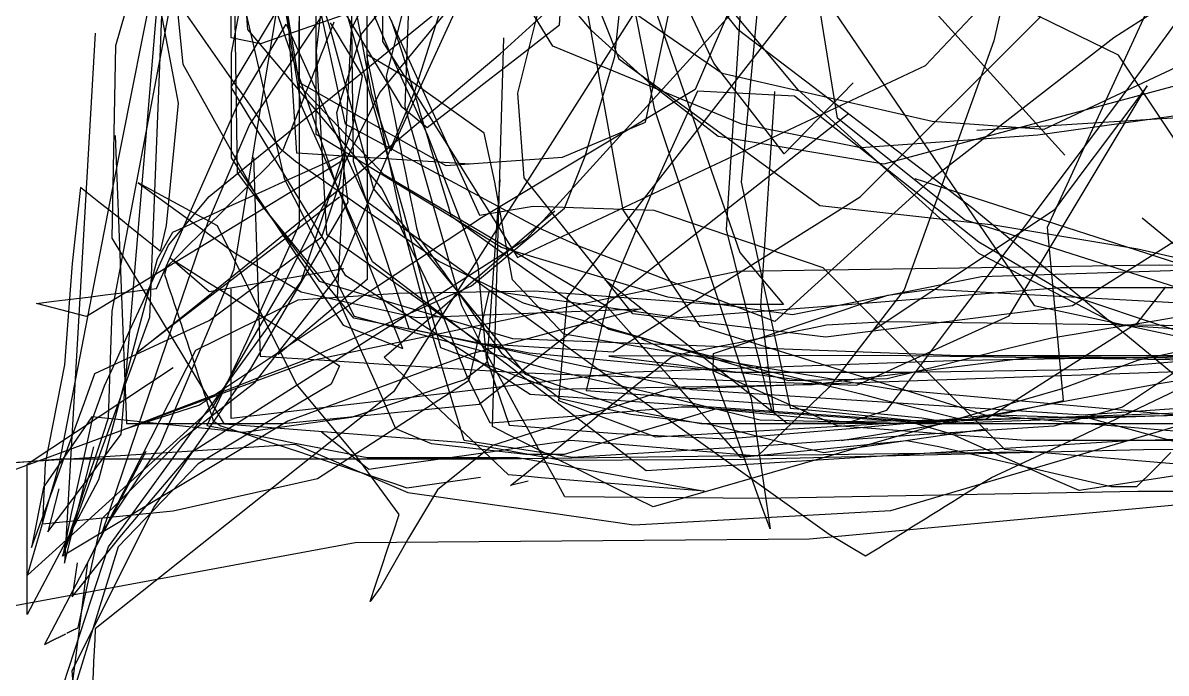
# Model space of a CAD drawing. Header units: metres. Extents: x 30 to 6769, y 117 to 5736.
# Drawn here: x 859.2 to 1310.4, y 4471 to 4727.8 of the extents above; entities that cross this region are included whole.
import ezdxf

# ---------------------------------------------------------------- set-up
doc = ezdxf.new("R2010")
doc.units = ezdxf.units.M
for name, color, linetype in [('FLOOR_0', 1, 'Continuous'), ('FLOOR_1', 2, 'Continuous'), ('FLOOR_2', 3, 'Continuous')]:
    doc.layers.add(name, color=color, linetype=linetype)

msp = doc.modelspace()

# ---------------------------------------------------------------- linework, layer by layer
at = {"layer": 'FLOOR_0', "color": 5}
msp.add_lwpolyline([(490.5, 4986.4), (643.97, 4989.82), (724.7, 4961.4), (765.2, 4945.31), (781.9, 4945.31), (798.6, 4945.31), (933.06, 4923.22), (1004.35, 4911.76), (1159.22, 4898.98), (1157.17, 4820.4), (1142.62, 4664.86), (1162.02, 4575.67), (1174.87, 4574.38), (1187.72, 4573.1), (1200.58, 4571.81), (1213.43, 4570.53), (1229.54, 4570.77), (1255.59, 4575.66), (1281.64, 4580.54), (1307.68, 4585.43), (1357.24, 4593.53)], dxfattribs=at)
at = {"layer": 'FLOOR_0', "color": 2}
for points in [[(619.51, 4701.99), (607.59, 4622.49), (573.22, 4585.35), (585.52, 4566.9), (597.82, 4548.44), (621.9, 4517.57), (649.41, 4487.93), (655.62, 4485.67), (661.82, 4483.41), (668.03, 4481.15), (674.24, 4478.89), (680.44, 4476.63), (686.65, 4474.38), (692.86, 4472.12), (699.07, 4469.86), (705.27, 4467.6), (711.48, 4465.34), (717.69, 4463.08), (750.82, 4482.69), (840.3, 4494.77), (990.3, 4522.59), (1169.64, 4524.04), (1379.03, 4543.5)], [(1235.7, 4685.38), (1406.74, 4696.2)], [(605.86, 4654.47), (548.46, 4502.97), (557.29, 4504.63), (566.12, 4506.28), (574.95, 4507.94), (583.78, 4509.6), (592.61, 4511.25), (601.43, 4512.91), (610.26, 4514.57), (619.09, 4516.22), (627.92, 4517.88), (636.75, 4519.53), (645.58, 4521.19), (670.26, 4522.59), (801.2, 4531.31), (973.43, 4594.57), (1141.26, 4629.68), (1307.65, 4632.21), (1507.76, 4629.95), (1583.1, 4624.5), (1629.21, 4617.91)]]:
    msp.add_lwpolyline(points, dxfattribs=at)
at = {"layer": 'FLOOR_0', "color": 6}
msp.add_lwpolyline([(836.79, 4552.97), (966.52, 4561.38), (1011.05, 4542.35), (1055.67, 4535.98), (1100.29, 4529.6), (1201.68, 4535.2), (1318.02, 4569.56)], dxfattribs=at)
at = {"layer": 'FLOOR_0', "color": 1}
msp.add_lwpolyline([(716.34, 4542.43), (873.82, 4555.67), (1046.09, 4555.56), (1264.48, 4558.57)], dxfattribs=at)
at = {"layer": 'FLOOR_1', "color": 3}
for points in [[(1326.89, 4706.37), (1198.97, 4671.99), (1133.63, 4682.89), (1107.19, 4703.45), (1083.58, 4724.71), (1065.17, 4746.54), (1097.99, 4773.91), (1130.82, 4801.27), (1139.44, 4926.94), (1102.28, 5027.5), (1101.38, 5041.86), (1100.48, 5056.22), (1099.58, 5070.58), (1098.69, 5084.94), (1097.79, 5099.31), (1096.89, 5113.67), (1095.99, 5128.03), (1082.26, 5258.24), (1095.75, 5390.76), (1095.01, 5431.19), (1085.48, 5443.44), (1075.96, 5455.7), (1066.43, 5467.96), (1056.9, 5480.21)], [(880.61, 4514.52), (878.64, 4501.1), (883.52, 4507.21), (888.41, 4513.33), (893.3, 4519.44), (898.19, 4525.56), (926.16, 4558.46), (1057.93, 4642.53), (1188.37, 4786.07), (1303.88, 4898.64), (1439.6, 5035.51), (1529.4, 5165.44), (1599.94, 5268.67), (1697.19, 5379.39)], [(1368.85, 4781.22), (1351.87, 4698.15), (1320.52, 4645.73), (1273.43, 4616.05), (1176.03, 4603.68), (1099.93, 4612.89), (1078.47, 4639.72), (1057.01, 4666.56), (1054.49, 4699.98), (1063.87, 4737.53), (1083.18, 4778.94), (1100.15, 4846.97), (1095.47, 4901.46), (1085.68, 4943.89), (1072.9, 5010.21), (1063, 5096.88)], [(1429.63, 4576.76), (1223.15, 4569.56), (1059.45, 4580.97), (986.61, 4627.92), (941.42, 4702.34), (1032.23, 4854.22)], [(981.96, 4727.99), (980.96, 4725.48), (979.95, 4722.97), (978.95, 4720.45), (977.94, 4717.94), (976.94, 4715.43), (975.94, 4712.92), (974.93, 4710.4), (973.93, 4707.89), (972.92, 4705.38), (971.92, 4702.86), (970.91, 4700.35), (969.91, 4697.84), (968.9, 4695.33), (967.9, 4692.81), (966.89, 4690.3), (965.89, 4687.79), (964.88, 4685.27), (963.88, 4682.76), (962.88, 4680.25), (961.87, 4677.74), (958.66, 4674.03), (954.39, 4669.76), (950.11, 4665.48), (945.84, 4661.2), (941.56, 4656.93), (937.29, 4652.65), (933.01, 4648.37), (928.74, 4644.09), (924.46, 4639.82), (920.18, 4635.54), (915.91, 4631.26), (915.11, 4628.41), (915.85, 4626.19), (916.59, 4623.97), (917.33, 4621.75), (918.07, 4619.53), (918.81, 4617.31), (919.55, 4615.09), (920.29, 4612.87), (921.03, 4610.65), (921.77, 4608.43), (922.51, 4606.21), (923.25, 4603.99), (923.99, 4601.77), (924.73, 4599.55), (925.47, 4597.33), (926.21, 4595.11), (926.95, 4592.89), (927.69, 4590.67), (928.43, 4588.45), (929.16, 4586.22), (929.9, 4584), (930.64, 4581.78), (931.38, 4579.56), (932.12, 4577.34), (932.86, 4575.12), (933.6, 4572.9), (934.34, 4570.68), (937.31, 4568.7), (942.55, 4566.95), (947.8, 4565.2), (953.04, 4563.45), (958.29, 4561.7), (963.53, 4559.95), (968.78, 4558.2), (974.02, 4556.45), (979.27, 4554.7), (984.51, 4552.95), (989.76, 4551.2), (995.01, 4549.45), (1000.25, 4547.7), (1005.5, 4545.96), (1010.74, 4544.21), (1039.76, 4548.39)], [(1322.97, 4599.6), (1299.04, 4594.47), (1268.4, 4583.01), (1107.89, 4536.61), (1101.55, 4539.78), (1095.21, 4542.95), (1088.87, 4546.13), (1082.52, 4549.3), (1076.18, 4552.47), (1069.84, 4555.64), (1063.5, 4558.82), (1057.16, 4561.99), (1050.81, 4565.16), (1044.47, 4568.33), (1049.04, 4721.91)], [(1182.15, 4562.85), (1243.32, 4572.93), (1279.76, 4571.79), (1304.24, 4565.11), (1328.72, 4558.43)], [(907.71, 4558.54), (867.69, 4482.35), (868.1, 4482.55), (868.5, 4482.76), (868.9, 4482.96), (869.3, 4483.16), (869.71, 4483.36), (870.11, 4483.56), (870.51, 4483.76), (870.91, 4483.96), (871.32, 4484.17), (871.72, 4484.37), (872.12, 4484.57), (872.52, 4484.77), (872.93, 4484.97), (873.33, 4485.17), (873.73, 4485.37), (874.14, 4485.58), (874.54, 4485.78), (874.94, 4485.98), (875.34, 4486.18), (875.75, 4486.38), (876.15, 4486.58)]]:
    msp.add_lwpolyline(points, dxfattribs=at)
at = {"layer": 'FLOOR_1', "color": 5}
for points in [[(1035.76, 4671.94), (967.34, 4676.29), (961.54, 4767.06), (958.87, 4869.99), (961.54, 5019.79), (961.54, 5111.72), (961.54, 5133.57), (961.54, 5155.41), (948.13, 5263.04), (954.84, 5374.19)], [(914.6, 4747.52), (909.14, 4611.38), (875.27, 4518.07), (878.39, 4534.05), (882.53, 4552.66), (886.66, 4571.27), (891.47, 4584.41), (896.52, 4595.53), (901.57, 4606.65), (906.63, 4617.78), (911.68, 4628.9), (916.73, 4640.02), (932.67, 4659.18), (1027.23, 4735.92), (1048.7, 4757.41), (1070.18, 4778.9), (1091.65, 4800.38), (1113.13, 4821.87)], [(1357.73, 4631.24), (1237.5, 4627.46), (1200.18, 4620), (1162.86, 4612.53), (1113.78, 4619.52), (1048.02, 4639.13), (974.96, 4683.68), (974.96, 4800.6)], [(984.58, 4672.84), (884.3, 4611.86), (864.6, 4616.99), (871.37, 4617.83), (878.13, 4618.68), (884.9, 4619.52), (891.67, 4620.37), (898.43, 4621.22), (905.2, 4622.06), (911.97, 4622.91), (943.62, 4694.73), (963.04, 4727.29), (965.69, 4721.47), (968.34, 4715.64), (970.98, 4709.82), (973.63, 4703.99), (976.28, 4698.17), (978.92, 4692.34), (981.57, 4686.51), (984.22, 4680.69), (986.86, 4674.86), (989.51, 4669.04), (992.16, 4663.21), (994.8, 4657.39), (1086.27, 4591.04), (1177.37, 4525.86), (1191.79, 4517.27), (1194.4, 4518.91), (1197.01, 4520.54), (1199.63, 4522.17), (1202.24, 4523.81), (1204.85, 4525.44), (1207.46, 4527.07), (1210.07, 4528.71), (1212.68, 4530.34), (1215.3, 4531.97), (1217.91, 4533.6), (1220.52, 4535.24), (1223.13, 4536.87), (1225.74, 4538.5), (1228.35, 4540.14), (1230.96, 4541.77), (1233.58, 4543.4), (1236.19, 4545.04), (1238.8, 4546.67), (1241.41, 4548.3), (1275.9, 4564.3), (1359.33, 4604.16)], [(1342.78, 4623.75), (1211.29, 4666.14)]]:
    msp.add_lwpolyline(points, dxfattribs=at)
at = {"layer": 'FLOOR_1', "color": 4}
for points in [[(1374.87, 4559.74), (1301.43, 4559.16), (1144.22, 4555.41), (1071.83, 4554.99), (1033.47, 4561.97), (938.83, 4569.27), (894.48, 4642.74), (895.87, 4718.84), (924.17, 4817.05), (950.35, 4893.79), (995.7, 4980.26), (1022.47, 5046.66), (1023.93, 5065.63), (1025.39, 5084.59), (1026.85, 5103.56), (1028.3, 5122.53), (1039.48, 5211.72)], [(1386.49, 4701.23), (1259.7, 4683.37), (1189.83, 4678.37), (1142.99, 4687.82), (1105.64, 4703.2), (1068.28, 4718.59), (1041.68, 4762.41), (1021.9, 4821.72), (1021.9, 4891.07), (1026.74, 4997.82), (1027.86, 5038.61), (1026.92, 5054.51), (1025.99, 5070.41), (1025.05, 5086.3), (1024.12, 5102.2), (1023.18, 5118.1), (1022.25, 5133.99), (1021.9, 5211.09)], [(1392.36, 4576.38), (1201.23, 4569.56), (1108.95, 4564.16), (1070.71, 4578.56), (1074.12, 4619.48), (1170.42, 4743.46), (1289.5, 4883.92), (1337.89, 4961), (1250.79, 4895.64), (1362.43, 4856.43)], [(1047.46, 4665.9), (1042.3, 4593.61), (1033.54, 4586.86), (1024.57, 4583.87), (1015.6, 4580.88), (1006.63, 4577.89), (997.66, 4574.9), (988.69, 4571.9), (946.44, 4566.04), (886.41, 4572.25), (867.28, 4544.41), (862.66, 4520.6), (866.82, 4532.04), (870.98, 4543.48), (875.14, 4554.92), (879.29, 4566.36), (883.45, 4577.81), (887.61, 4589.25), (932.71, 4610.24), (977.15, 4643.24), (984.15, 4664.25), (986.29, 4675.97), (981.06, 4673.59), (975.82, 4671.21), (970.58, 4668.83), (965.35, 4666.45), (960.11, 4664.07), (954.88, 4661.69), (949.64, 4659.31), (944.41, 4656.92), (939.17, 4654.54), (933.94, 4652.16), (928.7, 4649.78), (923.47, 4647.4), (918.23, 4645.02), (912.23, 4634.48), (904.49, 4605.43), (896.74, 4576.38), (889, 4547.33), (860.95, 4494.1), (860.95, 4523.83), (860.95, 4553.55), (918.57, 4591.68)]]:
    msp.add_lwpolyline(points, dxfattribs=at)
at = {"layer": 'FLOOR_1', "color": 1}
for points in [[(1316.01, 4738.87), (1289.74, 4721.89), (1217.66, 4665.87), (1155.95, 4609.85), (1136.72, 4617.25), (1117.49, 4624.65), (1098.26, 4632.05), (1079.03, 4639.45), (1061.77, 4647.18), (1046.72, 4655.29), (1031.68, 4663.39), (1016.63, 4671.5), (1001.58, 4679.61), (986.54, 4687.71), (961.54, 4801.75), (961.54, 4864.88), (961.54, 4885.83), (961.54, 4906.78), (961.54, 4927.73), (961.54, 4948.68), (966.86, 5022.59), (968.25, 5132.4), (968.25, 5212.99)], [(1154.1, 5187.31), (1098.63, 5032.92), (1085.49, 4974.9), (1073.74, 4913.36), (1049.15, 4759.97), (1000.19, 4700.56), (990.64, 4681.45), (981.09, 4662.34), (971.54, 4643.23), (961.99, 4624.13), (933.9, 4575.78), (861.08, 4509.65), (862.89, 4515.97), (864.69, 4522.29), (866.5, 4528.6), (868.3, 4534.92), (870.1, 4541.24), (871.91, 4547.56), (873.71, 4553.88), (894.48, 4661.3), (914.28, 4761.54), (907.79, 4932.46)], [(873.36, 4543.83), (869.11, 4526.78), (878.74, 4539.62), (888.37, 4552.47), (898, 4565.31), (913.01, 4744.24), (962.87, 4959.91)], [(1344.84, 4604.83), (1291.35, 4608.4), (1236.46, 4636.69), (1165.2, 4701.29), (1110.12, 4767.46), (1061.32, 4875.15)], [(900.21, 4803.08), (920.53, 4696.04), (918.92, 4679.93), (917.31, 4663.81), (915.7, 4647.7), (913.36, 4637.65), (909.44, 4640.79), (905.51, 4643.93), (901.59, 4647.07), (897.67, 4650.21), (893.74, 4653.35), (889.82, 4656.49), (885.9, 4659.63), (881.97, 4662.77), (878.7, 4632.75), (875.62, 4592.74), (867.97, 4553.91), (866.99, 4529.91), (884.15, 4531.62), (901.31, 4533.34), (918.48, 4535.06), (975.5, 4547.89), (1035.31, 4586.68), (1043.37, 4622.09), (1068.21, 4618.54), (1093.05, 4614.99), (1117.88, 4611.44), (1181.36, 4616.34), (1268.72, 4623.24), (1340.46, 4623.24)], [(887.77, 4723.64), (875.66, 4514.4), (881.42, 4537.41), (887.17, 4560.42)]]:
    msp.add_lwpolyline(points, dxfattribs=at)
at = {"layer": 'FLOOR_1', "color": 2}
for points in [[(1315.18, 4542.72), (1309.83, 4542.72), (1304.48, 4542.72), (1299.14, 4542.72), (1151.19, 4539.99), (1073.08, 4540.55), (1069.61, 4546.91), (1066.15, 4553.26), (1062.68, 4559.62), (1059.22, 4565.97), (1055.75, 4572.33), (1052.29, 4578.68), (1048.82, 4585.04), (1045.36, 4591.39), (1041.89, 4597.75), (1038.43, 4604.11), (1032.47, 4616.22), (1010.11, 4694.57), (1015.19, 4834.74), (996.52, 5017.17), (1004.68, 5193.15)], [(1263.34, 4847.54), (1101.64, 4733.59), (1005.48, 4582.02), (887.75, 4488.55), (887.53, 4484.19), (887.31, 4479.82), (887.09, 4475.46), (886.87, 4471.1), (886.66, 4466.74), (886.44, 4462.37), (886.22, 4458.01), (886, 4453.65), (885.78, 4449.29), (885.57, 4444.92), (885.35, 4440.56), (885.13, 4436.2), (884.91, 4431.84), (884.69, 4427.47), (884.48, 4423.11), (884.26, 4418.75), (884.04, 4414.39), (883.82, 4410.02), (883.6, 4405.66)], [(1185.48, 4842.92), (1124.54, 4701.42), (1040.16, 4650.72), (999.12, 4623.7), (963.99, 4600.27), (928.85, 4576.83), (899.07, 4567.2), (917.05, 4574.12), (935.03, 4581.04), (953.02, 4587.96), (971, 4594.88), (1036.2, 4623.98), (1072.91, 4654.58), (1081.04, 4675.08), (1086.95, 4694.8), (1092.86, 4714.52), (1095.67, 4742.22)], [(984.15, 4659), (904.3, 4597.55), (925.45, 4614.48), (946.59, 4631.4), (984.66, 4662.64), (1047.55, 4715.5), (1067.82, 4733.93), (1088.09, 4752.37), (1108.36, 4770.8), (1142.62, 4838.92)], [(1100.41, 4733.76), (1101.73, 4727.12), (1103.06, 4720.47), (1104.39, 4713.83), (1105.72, 4707.19), (1107.05, 4700.55), (1108.37, 4693.9), (1146.58, 4579.33), (1154.07, 4527.99), (1150.85, 4536.84), (1147.64, 4545.68), (1144.43, 4554.52), (1141.21, 4563.36), (1138, 4572.21), (1134.78, 4581.05), (1131.57, 4589.89), (1131.8, 4597.26), (1141.62, 4600.54), (1151.44, 4603.82), (1161.27, 4607.09), (1171.09, 4610.37), (1180.91, 4613.64), (1190.73, 4616.92), (1200.56, 4620.19), (1217.74, 4622.66), (1328.17, 4616.53)], [(1087.13, 4731.83), (1090.79, 4722.68), (1094.45, 4713.53), (1173.75, 4655.69), (1242.37, 4647.98), (1299.2, 4638.51), (1319.34, 4633.99)], [(895.68, 4683.32), (900.15, 4569.56), (930.97, 4569.56), (961.8, 4569.56), (1039.28, 4577.25), (1185.2, 4692.13)]]:
    msp.add_lwpolyline(points, dxfattribs=at)
at = {"layer": 'FLOOR_1', "color": 6}
for points in [[(1186.85, 4704.14), (1159.67, 4676.07), (1145.79, 4693.93), (1131.9, 4711.79), (1100.85, 4778.02), (1018.75, 4864.56), (970.15, 4953.65), (970.24, 5039.98), (968.06, 5192.74)], [(1549.53, 4723.11), (1522.53, 4651.89), (1510.74, 4610.61), (1411.4, 4594.36), (1259.38, 4595.9), (1170.84, 4584.83), (1068.48, 4582.98), (1024.12, 4599.44), (1016.9, 4625.95), (1009.67, 4652.46), (968.25, 4797.72), (968.25, 4836.07), (968.25, 4874.41), (964.43, 4986.46), (943.59, 5186.2)], [(950.17, 4674.61), (952.88, 4596.1), (978.25, 4594.52), (1003.62, 4592.93), (1028.98, 4591.34), (1054.35, 4589.76), (1188.36, 4584.76), (1248.41, 4612.04), (1302.89, 4702.84), (1298.29, 4696.71), (1293.7, 4690.58), (1289.1, 4684.45), (1284.5, 4678.32), (1279.91, 4672.19), (1275.31, 4666.05), (1270.72, 4659.92), (1266.12, 4653.79), (1193.94, 4605.71)], [(1058.62, 4546.84), (1051.66, 4545.07), (1054.83, 4547.6), (1057.99, 4550.14), (1061.16, 4552.67), (1064.33, 4555.21), (1067.49, 4557.74), (1070.66, 4560.28), (1073.83, 4562.81), (1077, 4565.35), (1080.16, 4567.88), (1083.33, 4570.42), (1086.5, 4572.95), (1089.66, 4575.48), (1092.83, 4578.02), (1096, 4580.55), (1099.16, 4583.09), (1102.33, 4585.62), (1105.5, 4588.16), (1108.66, 4590.69), (1111.83, 4593.23), (1115, 4595.76), (1120.98, 4597.44), (1127.9, 4598.82), (1134.83, 4600.21), (1141.75, 4601.59), (1148.67, 4602.98), (1155.6, 4604.36), (1162.52, 4605.75), (1169.45, 4607.14), (1176.37, 4608.52), (1199.69, 4609.82), (1339.61, 4607.98)]]:
    msp.add_lwpolyline(points, dxfattribs=at)
at = {"layer": 'FLOOR_1', "color": 7}
for points in [[(1398.63, 4581.33), (1277.58, 4572.82), (1123.33, 4582.89), (1011.69, 4606.92), (1000.68, 4639.97), (989.67, 4673.02), (988.37, 4780.34), (988.37, 4807.43), (988.37, 4834.52), (976.55, 4849.4), (945.25, 4844.18), (913.95, 4838.96), (884.72, 4840.55), (921.48, 4849.74), (1001.55, 4928.24), (997.51, 4980.79), (943.2, 5083.77), (868.06, 5139.9), (926.03, 5166.33)], [(941.42, 5023.01), (946.11, 4855.96), (941.71, 4807.57), (943.73, 4668.58), (976.12, 4625.78), (1052.42, 4603.11), (1228.79, 4596.4), (1342.54, 4596.4), (1359.93, 4597.26), (1370.89, 4598.25), (1381.84, 4599.25), (1392.8, 4600.25), (1403.76, 4601.24), (1414.72, 4602.24), (1436.26, 4603.11), (1511.15, 4601.8), (1548.91, 4598.02), (1607.74, 4588.65), (1648.81, 4602.81), (1665.72, 4637.56), (1648.47, 4792.92)], [(1567, 4768.61), (1686.31, 4645.19), (1694.62, 4605.32), (1649.31, 4598.85), (1523.9, 4589.69), (1409.79, 4589.69), (1350.15, 4591.78), (1311.64, 4594.75), (1199, 4596.4), (1090.5, 4596.21), (1174.31, 4585.73)], [(1326.2, 4590.42), (1113.85, 4583.05), (1044.57, 4560.87), (1022.8, 4543.44), (1011.39, 4524.32), (1000.43, 4505.13), (996.25, 4499.28), (998.54, 4506.16), (1000.84, 4513.05), (1003.13, 4519.93), (1005.43, 4526.82), (1007.72, 4533.7), (990.61, 4556.88), (967.2, 4585.08), (960.95, 4597.59), (954.7, 4610.09), (948.45, 4622.59), (942.21, 4635.09), (935.96, 4647.6), (904.64, 4664.64), (942.55, 4637.06), (969.08, 4621.56), (984.19, 4618.2), (999.3, 4614.84), (1014.41, 4611.49), (1102.93, 4614.89), (1069.62, 4606), (1036.3, 4597.11), (963.78, 4570.52), (874.8, 4517.2), (877.08, 4524.04), (879.35, 4530.87), (881.63, 4537.7), (883.9, 4544.53), (886.18, 4551.36), (888.46, 4558.19), (890.73, 4565.03), (893.01, 4571.86), (894.48, 4613.95), (917.44, 4735.02)]]:
    msp.add_lwpolyline(points, dxfattribs=at)
at = {"layer": 'FLOOR_2', "color": 6}
for points in [[(1419.48, 4928.76), (1268.91, 4893.71), (1135.16, 4871), (1070.59, 4853.38), (1037.59, 4749.49), (1004.38, 4677.08), (996.9, 4699.55), (985.71, 4759.79), (920.21, 4894.06), (834.71, 4946.23), (725.65, 4946.23), (699.51, 4891.36), (683.32, 4805.1), (676.16, 4596.54), (683.32, 4449.65), (519.68, 4445.07), (347.32, 4445.07), (142.47, 4447.2), (70.96, 4519.59), (60.72, 4709.4), (59.2, 4861.16), (106.25, 4988.04), (231.11, 4980.9), (400.89, 4997.11)], [(1371.92, 4932.53), (1249.33, 4965.44), (1201.48, 4965.44), (1188.76, 4965.44), (1176.04, 4965.44), (1163.33, 4965.44), (1150.61, 4965.44), (1137.89, 4965.44), (1125.18, 4965.44), (1057.49, 4956.15), (995.04, 4855.72), (950.63, 4764.55), (941.42, 4715.78), (941.42, 4674.44), (985.56, 4608.39), (1009.11, 4599.22), (982.72, 4664.47), (941.42, 4784.53), (897.25, 4899.5), (806.03, 4945.31)], [(1318.71, 4712.19), (1262.12, 4685.63), (1218, 4688.78), (1135.14, 4707.81), (1077.53, 4747.56), (1043.4, 4789.3), (939.96, 4892.31), (800.05, 4952.05), (762.15, 4954.04), (724.25, 4956.04), (686.36, 4958.04), (674.13, 4839.77)], [(1509.69, 4609.82), (1356.64, 4609.82), (1230.83, 4650.03), (1180.69, 4690.13), (1156.03, 4842.66), (1156.03, 4870.65), (1156.03, 4891.14), (1156.03, 4911.62), (1138.89, 4919.9), (1113.13, 4922.05), (1087.37, 4924.2), (1070.14, 4904.89), (1060.15, 4867.39), (1050.15, 4829.89), (1053.39, 4734.39), (1102.94, 4750.91), (1152.49, 4767.44), (1291.09, 4848.83), (1232.49, 4839.97)], [(1310.75, 4572.62), (1200.27, 4570.53), (1182.4, 4570.28), (1174.27, 4571.09), (1166.14, 4571.9), (1158.01, 4572.72), (1149.88, 4573.53), (1141.75, 4574.34), (1133.62, 4575.16), (1125.49, 4575.97), (1119.09, 4575.99), (1113.7, 4575.54), (1108.3, 4575.09), (1102.91, 4574.64), (1097.52, 4574.19), (1092.13, 4573.74), (1086.74, 4573.29), (1081.34, 4572.84), (1075.95, 4572.39), (1070.56, 4571.94), (1065.17, 4571.49), (1059.78, 4571.04), (1054.38, 4570.59), (1048.99, 4570.14), (1043.6, 4569.69), (1034.58, 4588.18), (1024.05, 4614.52), (1000.83, 4662.54), (948.02, 4725.16), (946.86, 4739.17)]]:
    msp.add_lwpolyline(points, dxfattribs=at)
at = {"layer": 'FLOOR_2', "color": 4}
for points in [[(1358.18, 4972.15), (1279.95, 4972.15), (1211.8, 4974.69), (1156.73, 4978.37), (1091.04, 4978.86), (1045.05, 4977.54), (1015.11, 4975.24), (985.17, 4972.94), (968.42, 4943.81), (958.5, 4900.8), (960.36, 4796.53), (946.07, 4736.29), (962.33, 4666.35), (989.99, 4612.01), (1065.43, 4591.38), (1110.51, 4580.95), (1150.12, 4571.04), (1213, 4569.56), (1317.06, 4569.55)], [(1316.59, 4566.3), (1238.99, 4572.84), (1126.5, 4607.82), (1096.04, 4653.95), (1082.26, 4730.88), (1074.25, 4848.56), (1059.46, 4892.96), (1088.3, 4946.16), (1167.49, 4972.15)], [(808.56, 4947.34), (941.71, 4870.16), (957.54, 4796.27), (979.89, 4727.1), (997.59, 4662.22), (1057.44, 4589.02), (1079.77, 4581.58), (1102.09, 4574.13), (1126.77, 4569.56), (1155.19, 4569.56), (1183.61, 4569.56), (1200.19, 4574.78), (1207.24, 4584.2), (1214.3, 4593.62), (1221.36, 4603.03), (1228.42, 4612.45), (1235.48, 4621.87), (1263.46, 4659.19), (1292.11, 4697.4), (1317.26, 4731.82)], [(1061.01, 4802.13), (1009.19, 4739.11), (952.93, 4719.48), (941.42, 4721.9), (941.42, 4727.65), (941.42, 4733.41), (941.42, 4739.16), (941.42, 4744.91), (941.42, 4750.67), (941.42, 4756.42), (941.42, 4762.18), (941.42, 4767.93), (941.42, 4773.69), (941.42, 4779.44), (939.2, 4799.82), (926.38, 4899.25), (889.76, 4919.6), (830.94, 4939.24)], [(1155.77, 4700.62), (1150.24, 4615.89), (1155.4, 4574.6), (1154.73, 4574.79), (1153.24, 4580.74), (1151.75, 4586.7), (1150.26, 4592.65), (1148.77, 4598.61), (1147.29, 4604.56), (1145.8, 4610.51), (1144.31, 4616.47), (1142.82, 4622.42), (1141.33, 4628.38), (1139.85, 4634.33), (1138.36, 4640.29), (1136.87, 4646.24), (1142.62, 4736.24)], [(1313.51, 4606.5), (1299.48, 4611.18), (1285.45, 4615.86), (1271.41, 4620.55), (1236.41, 4641.2), (1163.72, 4698.84), (1125.41, 4700.78), (1109.63, 4666.03), (1090.86, 4621.28), (1081.54, 4582.55), (1102.87, 4581.03), (1124.19, 4579.5), (1145.52, 4577.98), (1166.85, 4576.46), (1213.93, 4571.82), (1227.29, 4569.56), (1210.66, 4569.56), (1194.03, 4569.56), (1177.39, 4569.56), (1160.76, 4569.56), (1088.9, 4626.24)], [(985.84, 4630.68), (932.65, 4621.61), (917.38, 4634.88), (924.8, 4630.16), (932.22, 4625.44), (939.64, 4620.71), (947.06, 4615.99), (954.48, 4611.27), (961.9, 4606.54), (969.32, 4601.82), (976.74, 4597.1), (984.16, 4592.37), (980.81, 4585.15), (963.33, 4574.66), (945.84, 4564.16), (928.36, 4553.67), (896.82, 4520.85), (861.99, 4407.99)]]:
    msp.add_lwpolyline(points, dxfattribs=at)
at = {"layer": 'FLOOR_2', "color": 1}
for points in [[(1336.12, 4648.2), (1291.61, 4715), (1154.47, 4781.96), (1097.22, 4874.19), (1010.58, 4932.32), (992.69, 4960.13), (977.93, 4962.4), (963.18, 4964.67), (948.42, 4966.94), (933.66, 4969.22), (918.9, 4971.49), (898.37, 4969.59), (875.45, 4965.97), (852.54, 4962.35)], [(681.48, 4786.7), (697.53, 4945.92), (708.8, 4947.53), (720.07, 4949.14), (731.34, 4950.75), (762.61, 4949.22), (815.11, 4938.94), (845.26, 4929.89), (915.8, 4876.4), (977.64, 4802.61), (994.16, 4798.74), (1007.56, 4799.85), (1020.96, 4800.97), (1034.37, 4802.09), (1047.77, 4803.21), (1061.17, 4804.32), (1110.77, 4799.54), (1175.09, 4738.6), (1258.26, 4616.1), (1412.89, 4582.98)], [(1327.72, 4870.83), (1256.14, 4782.09), (1254.52, 4774.8), (1252.9, 4767.51), (1251.28, 4760.21), (1249.66, 4752.92), (1248.04, 4745.63), (1246.42, 4738.33), (1244.8, 4731.04), (1242.41, 4720.66), (1206.98, 4622.41), (1177.31, 4583.81), (1149.08, 4556.72), (1124.51, 4558.77), (1099.95, 4560.82), (1075.44, 4562.83), (1059.51, 4560.56), (1043.57, 4558.28), (1027.64, 4556), (1011.7, 4553.72), (995.77, 4551.45), (977.11, 4566.14)], [(1013.06, 4748.08), (1002.53, 4706.73), (1003.62, 4701.28), (1004.71, 4695.83), (1005.8, 4690.38), (1006.89, 4684.94), (1007.97, 4679.49), (1009.06, 4674.04), (1010.15, 4668.59), (1011.24, 4663.14), (1012.33, 4657.7), (1013.42, 4652.25), (1014.51, 4646.8), (1015.69, 4642.67), (1017.04, 4640.78), (1018.39, 4638.89), (1019.75, 4636.99), (1021.1, 4635.1), (1022.45, 4633.21), (1023.8, 4631.32), (1025.15, 4629.43), (1026.5, 4627.54), (1027.85, 4625.65), (1029.2, 4623.76), (1030.55, 4621.86), (1031.9, 4619.97), (1033.25, 4618.08), (1034.6, 4616.19), (1035.95, 4614.3), (1037.3, 4612.41), (1038.65, 4610.52), (1040, 4608.63), (1041.35, 4606.74), (1042.7, 4604.84), (1044.05, 4602.95), (1045.4, 4601.06), (1046.75, 4599.17), (1048.1, 4597.28), (1056.57, 4590.51), (1071.25, 4579.5), (1099.14, 4573.32), (1130.31, 4569.28), (1141.53, 4566.48), (1152.75, 4563.67), (1163.97, 4560.86), (1175.19, 4558.06), (1239.95, 4567.56)], [(1270.39, 4675.53), (1216.76, 4734.82)]]:
    msp.add_lwpolyline(points, dxfattribs=at)
at = {"layer": 'FLOOR_2', "color": 5}
for points in [[(848.07, 4958.64), (884, 4952.65), (930.05, 4872.71), (951.03, 4803.3), (960.32, 4751.39), (968.15, 4704.37), (1026.14, 4671.47), (1072.21, 4674.76), (1104.87, 4688.55), (1112.09, 4722.27), (1119.31, 4755.99), (1154.12, 4860.79), (1329.77, 4925.18)], [(673.16, 4761.46), (678.59, 4854.54), (666.63, 4918.54), (682.09, 4924.34), (697.54, 4930.13), (712.99, 4935.93), (739.04, 4942.81), (774.13, 4950.61), (811.08, 4952.02), (873.29, 4925.9), (951.4, 4847.71), (980.66, 4793.48), (1003.17, 4731.53), (1039.41, 4651.88), (1060.55, 4655.4), (1108.25, 4653.76), (1174.92, 4631.18), (1246.64, 4559.42), (1330.3, 4552.29)], [(981.01, 4736.33), (970.21, 4720.12), (959.41, 4703.91), (948.61, 4687.7), (932.27, 4649.46), (906.91, 4575.24), (890.51, 4526.71), (913.22, 4560.78), (942.64, 4630.54), (960.65, 4740.03)], [(924.01, 4730.56), (927.67, 4725.33), (931.33, 4720.1), (934.99, 4714.87), (938.65, 4709.63), (942.31, 4704.4), (945.97, 4699.17), (949.64, 4693.94), (953.3, 4688.7), (956.96, 4683.47), (960.62, 4678.24), (966.82, 4673.22), (973.88, 4668.28), (980.94, 4663.34), (988, 4658.39), (995.05, 4653.45), (1002.11, 4648.5), (1009.17, 4643.56), (1016.23, 4638.62), (1023.29, 4633.67), (1056.57, 4617.23), (1161.38, 4586.56), (1200.31, 4587.34), (1222.59, 4592.92), (1244.87, 4598.49), (1265.13, 4603.41), (1275.65, 4605.16), (1286.17, 4606.92), (1296.68, 4608.67), (1307.2, 4610.42), (1317.72, 4612.18)], [(1813.23, 4611.6), (1623.88, 4591.9), (1477.56, 4596.4), (1351.18, 4596.4), (1229.89, 4594.49), (1096.79, 4589.69), (941.42, 4571.61), (941.42, 4581.83), (941.42, 4592.05), (941.42, 4602.27), (941.42, 4612.49), (941.42, 4622.71)]]:
    msp.add_lwpolyline(points, dxfattribs=at)
at = {"layer": 'FLOOR_2', "color": 7}
for points in [[(1322.41, 4595.55), (1307.78, 4585.78), (1293.14, 4576.02), (1266.11, 4568.48), (1214.82, 4565.27), (1155.43, 4560.97), (1076.21, 4556.14), (1033.32, 4562.8), (1028.59, 4578.58), (1023.85, 4594.36), (1019.12, 4610.14), (1008.95, 4648.22), (995.08, 4714.27), (995.08, 4731.19), (995.08, 4748.1), (995.08, 4765.01), (988.99, 4844.58), (996.16, 4937.68), (1007.63, 4959.4), (1006.4, 4950.81), (1005.17, 4942.21), (1003.94, 4933.62), (1002.72, 4925.02), (995.96, 4877.68)], [(982.37, 4738.37), (995.42, 4716.6), (1008.47, 4694.83), (1018.81, 4686.44), (1026.26, 4692.24), (1033.72, 4698.04), (1041.17, 4703.84), (1048.63, 4709.64), (1056.08, 4715.44), (1063.53, 4721.24), (1070.99, 4727.04), (1078.63, 4845.02)], [(1300.94, 4650.76), (1374.65, 4590.06)]]:
    msp.add_lwpolyline(points, dxfattribs=at)
at = {"layer": 'FLOOR_2', "color": 2}
for points in [[(679.87, 4798.32), (703.74, 4896.28), (735.64, 4939.7), (770.31, 4944.04), (837.32, 4945.58), (852.76, 4946.86), (868.2, 4948.15), (883.64, 4949.44), (899.08, 4950.73), (914.52, 4952.01), (942.74, 4944.34), (971.03, 4936.62), (992.81, 4869.65), (974.96, 4716.75), (979.07, 4644.31), (1040.1, 4601.13), (1092.19, 4597.88), (1189.59, 4659.06), (1260.5, 4729.89), (1267.16, 4772.68), (1275.29, 4835.93)], [(844.07, 4940.71), (917.89, 4894.93), (937.14, 4914.18), (956.38, 4933.44), (972.68, 4945.31), (984.25, 4945.31), (995.82, 4945.31), (1007.39, 4945.31), (1018.96, 4945.31), (1030.53, 4945.31), (1042.1, 4945.31), (1049.66, 4938.81), (1051.83, 4923.6), (1054, 4908.39), (1056.17, 4893.18), (1058.34, 4877.97), (1060.51, 4862.76), (1065.54, 4843.73), (1079.06, 4813.29), (1099.22, 4777.8), (1141.05, 4725.46), (1234.13, 4654.62), (1326.87, 4578.04)], [(1400.2, 4565.31), (1295.48, 4562.75), (1105.16, 4550.86), (997.2, 4633.47), (990.83, 4646.21), (986.46, 4656.05), (982.09, 4665.89), (977.72, 4675.74), (973.34, 4685.58), (968.97, 4695.42), (944.3, 4846.57), (914.22, 4911.93), (903.26, 4916.92), (892.3, 4921.9), (881.34, 4926.88), (870.39, 4931.87), (859.43, 4936.85), (848.47, 4941.83)], [(883.39, 4401.3), (883.17, 4396.94), (882.95, 4392.57), (882.73, 4388.21), (882.51, 4383.85), (882.3, 4379.49), (882.08, 4375.12), (881.86, 4370.76), (881.64, 4366.4), (881.42, 4362.04), (881.21, 4357.67), (885.23, 4388.14), (878.71, 4472), (910.87, 4536.43), (949.18, 4591.26), (987.51, 4656.92), (983.09, 4692.32), (992.85, 4723.34), (1015.19, 4750.73), (1143.2, 4750.73), (1204.5, 4784.77), (1322.95, 4896.48)], [(1358.48, 4555.72), (1276.01, 4543.05), (1265.96, 4547.52), (1255.91, 4551.98), (1245.87, 4556.45), (1235.82, 4560.92), (1225.77, 4565.39), (1209.44, 4570.14), (1132.89, 4575.36), (1122.88, 4572.36), (1112.88, 4569.36), (1102.87, 4566.35), (1092.87, 4563.35), (1082.86, 4560.35), (1072.86, 4557.34), (1057.7, 4557.38), (1039.1, 4559.45), (1020.49, 4561.52), (1006.44, 4567.46), (1000.67, 4580.44), (994.91, 4593.43), (989.14, 4606.41), (983.37, 4619.39), (988.88, 4725.42), (1049.12, 4845.1)], [(968.25, 4734.92), (968.25, 4722.57), (968.25, 4707.69), (968.25, 4692.81), (968.25, 4677.93), (968.25, 4663.05), (968.25, 4648.17), (947.39, 4601.88), (931.85, 4568.79), (936.71, 4567.82), (941.57, 4566.85), (946.44, 4565.87), (951.3, 4564.9), (956.16, 4563.93), (961.02, 4562.95), (965.88, 4561.98), (970.74, 4561.01), (975.61, 4560.04), (980.47, 4559.06), (985.33, 4558.09), (990.19, 4557.12), (995.05, 4556.14), (1001, 4556.14), (1006.95, 4556.14), (1012.9, 4556.14), (1018.85, 4556.14), (1024.8, 4556.14), (1030.75, 4556.14), (1036.7, 4556.14), (1042.65, 4556.14), (1048.6, 4556.14), (1054.55, 4556.14), (1072.43, 4553.05), (1092.41, 4549.41), (1112.39, 4545.78), (1128.18, 4542.81), (1121.74, 4543.34), (1115.29, 4543.88), (1108.84, 4544.42), (1102.39, 4544.96), (1095.95, 4545.49), (1089.5, 4546.03), (1083.05, 4546.57), (1076.6, 4547.11), (1070.16, 4547.64), (1063.71, 4548.18), (1057.26, 4548.72), (1050.82, 4549.26), (1001.78, 4595.72), (1069.08, 4653.55)], [(866.17, 4438.69), (892.97, 4520.93), (969.05, 4625.66), (989.6, 4687.33), (993.23, 4706.83), (990.71, 4711.03), (988.2, 4715.22), (985.68, 4719.42), (983.17, 4723.61), (980.65, 4727.81)], [(1312.22, 4558.09), (1305.48, 4551.33), (1298.73, 4544.58), (1288.67, 4544.61), (1277.34, 4547.23), (1266.02, 4549.84), (1254.7, 4552.46), (1243.37, 4555.07), (1232.05, 4557.69), (1220.73, 4560.3), (1208.06, 4562.69), (1142.57, 4556.19), (1133.75, 4566.13), (1124.92, 4576.06), (1116.09, 4586), (1107.26, 4595.94), (1098.43, 4605.87), (1089.61, 4615.81), (1001.75, 4667.72), (968.25, 4703.05), (968.25, 4715.69), (968.25, 4728.33)], [(1341.97, 4570.31), (1202.65, 4582.98), (1072.74, 4604.87), (1052.43, 4626.35), (1048.93, 4645.59), (1045.44, 4664.84), (1041.29, 4684.15), (1009.99, 4706.51), (995.08, 4715.16), (995.08, 4711.3), (995.08, 4707.44), (995.08, 4703.58), (995.08, 4699.72), (995.08, 4695.86), (995.08, 4692), (995.08, 4688.14), (995.08, 4684.28), (995.08, 4680.42), (995.08, 4676.56), (995.08, 4672.7), (995.08, 4668.84), (995.08, 4664.98), (995.08, 4661.12), (995.08, 4657.26), (995.08, 4653.4), (995.08, 4649.54), (995.08, 4645.68), (995.08, 4641.82), (995.08, 4637.96), (995.08, 4634.1), (995.08, 4630.24), (995.08, 4626.38), (959.9, 4596.84)]]:
    msp.add_lwpolyline(points, dxfattribs=at)
at = {"layer": 'FLOOR_2', "color": 3}
for points in [[(794.54, 4951.11), (876.54, 4940.47), (956.84, 4840.12), (987.38, 4755.19), (1003.27, 4717.92), (1018.94, 4683.44), (1038.76, 4631.94), (1042.02, 4595.44), (1051.12, 4568.86), (1093.43, 4565.6), (1136.76, 4563.48), (1185.61, 4567.55), (1222.44, 4570.98), (1247.59, 4573.77), (1269.82, 4578.71), (1267.75, 4601.52), (1265.67, 4624.33), (1263.6, 4647.14), (1302.22, 4731.12), (1325.21, 4747.57)], [(1323.83, 4594.73), (1276.03, 4590.75), (1208.55, 4589.69), (1139.82, 4589.69), (1059.03, 4597.39), (989.86, 4611.12), (953.64, 4655.51), (922.43, 4711.35), (914.6, 4790.9), (917.71, 4859.31), (917.85, 4915.8), (922.49, 4939.59), (942.5, 4942.09), (962.52, 4944.59), (1011.4, 4945.31), (1072.86, 4945.31), (1120.92, 4945.31), (1157.28, 4945.31), (1249.12, 4939.52), (1352.47, 4943.4)], [(1334.65, 4922.89), (1258.02, 4903.72), (1166.76, 4866.62), (1102.38, 4751.34), (1142.17, 4637.11), (1159.34, 4616.53), (1154.75, 4616.53), (1150.16, 4616.53), (1145.57, 4616.53), (1140.98, 4616.53), (1136.39, 4616.53), (1131.8, 4616.53), (1061.22, 4621.76), (1007.26, 4620.92), (967.64, 4618.28), (927.35, 4598.43), (884.72, 4514.65), (875.11, 4438.34)], [(876.55, 4486.78), (876.95, 4486.98), (877.36, 4487.19), (877.76, 4487.39), (878.16, 4487.59), (878.56, 4487.79), (878.97, 4487.99), (879.37, 4488.19), (879.77, 4488.39), (880.17, 4488.6), (880.58, 4488.8), (880.98, 4489), (890.53, 4532.07), (921.68, 4563.22), (950.88, 4585.9), (982.89, 4626.93), (1013.73, 4700.46), (1041.03, 4786.12), (1120.36, 4870.08)], [(1001.17, 4746.52), (1001.17, 4720.46), (1010.04, 4706.25), (1018.92, 4692.03), (1027.8, 4677.81), (1036.67, 4663.6), (1045.55, 4649.38), (1054.42, 4635.17), (1094.66, 4654.12), (1134.89, 4673.08), (1175.13, 4692.03), (1215.37, 4710.98), (1235.48, 4732.31)], [(1004.6, 4728.84), (1008.75, 4716.31), (1009.77, 4712.91), (1010.79, 4709.5), (1011.81, 4706.1), (1012.83, 4702.69), (1013.85, 4699.29), (1014.87, 4695.88), (1015.89, 4692.48), (1016.91, 4689.08), (1017.94, 4685.67), (1018.96, 4682.27), (1019.98, 4678.86), (1021, 4675.46), (1022.02, 4672.05), (1023.04, 4668.65), (1024.06, 4665.24), (1025.08, 4661.84), (1026.1, 4658.44), (1027.12, 4655.03), (1028.14, 4651.63), (1090.38, 4606.82), (1151.63, 4590.67), (1162.39, 4588.1), (1169.27, 4586.38), (1176.14, 4584.66), (1183.02, 4582.94), (1189.89, 4581.22), (1196.77, 4579.5), (1203.64, 4577.78), (1210.52, 4576.06), (1217.39, 4574.34), (1224.27, 4572.62), (1231.14, 4570.9), (1239.14, 4571.24), (1251.14, 4578.88), (1263.14, 4586.52), (1275.14, 4594.16), (1287.14, 4601.8), (1299.14, 4609.44), (1310.28, 4623.56)], [(1447.26, 4561.1), (1367.43, 4562.85), (1310.79, 4562.85), (1254.89, 4562.85), (1180.52, 4568.64), (1103.4, 4602.9)]]:
    msp.add_lwpolyline(points, dxfattribs=at)

doc.saveas('drawing.dxf')
